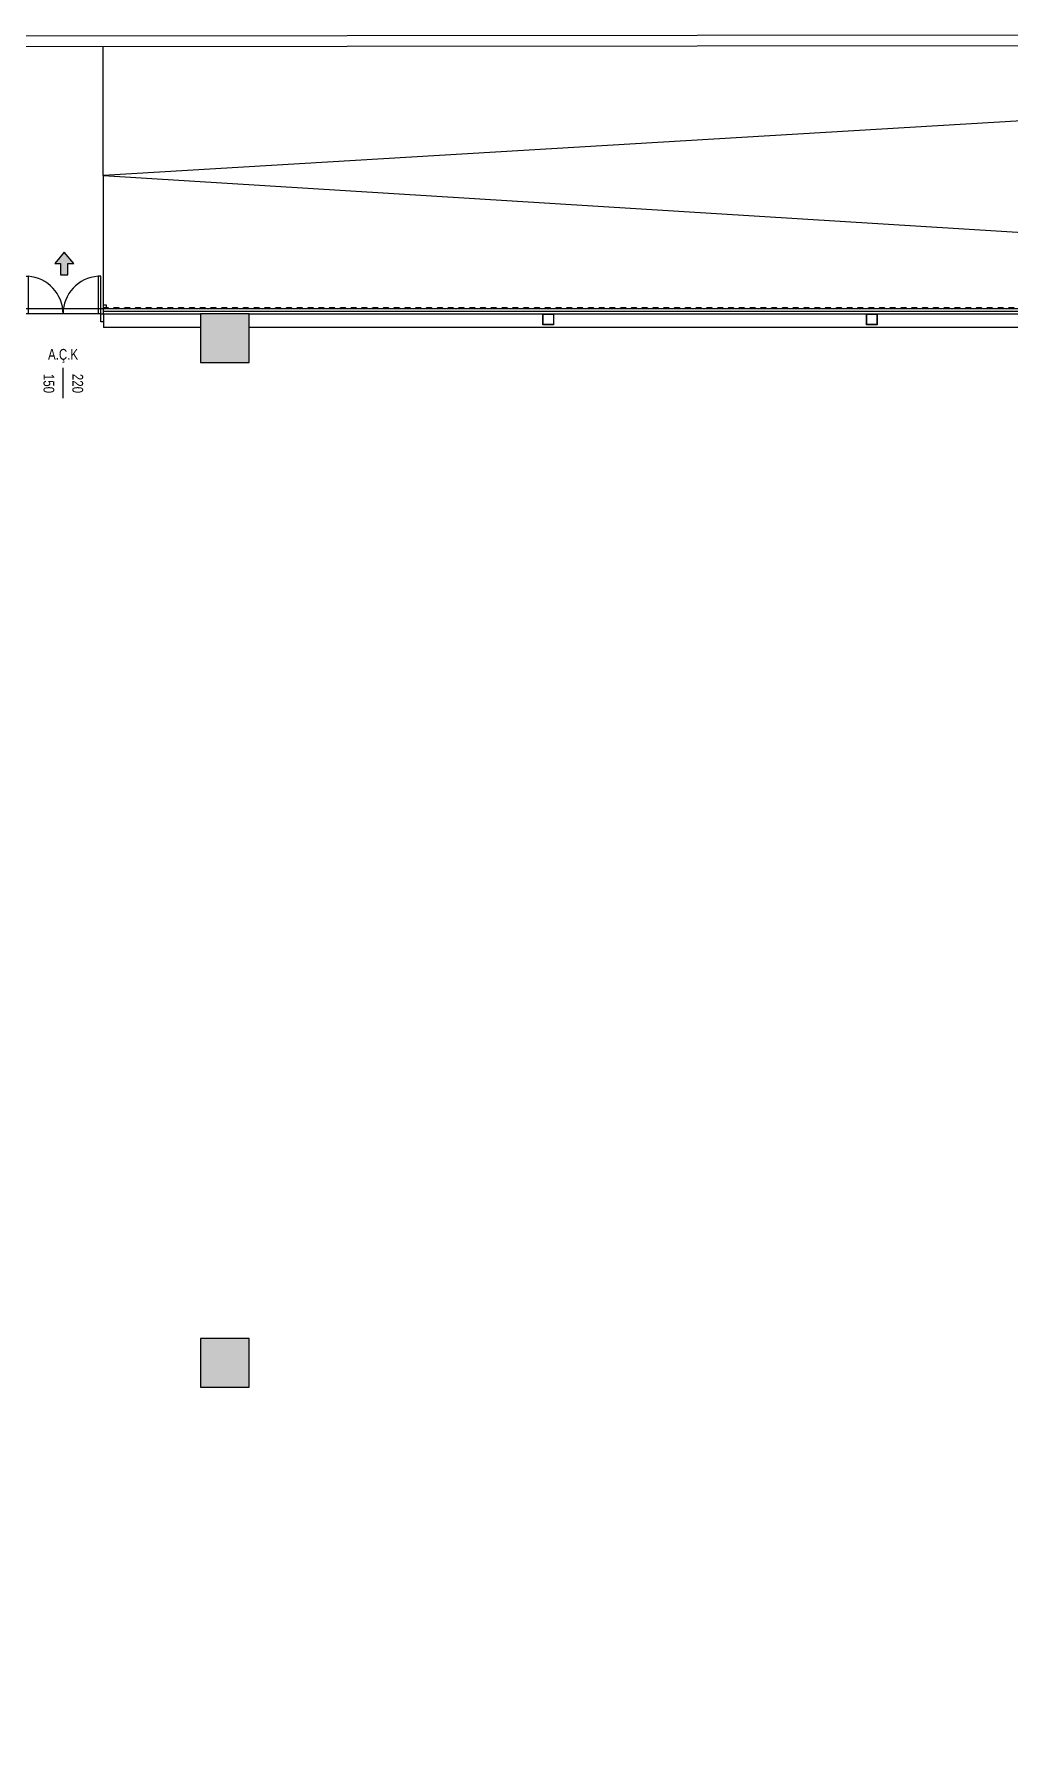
# Model space of a CAD drawing. Extents: x 259761 to 283296, y -701091 to -693683.
# Drawn here: x 275833 to 277642, y -696931 to -693747 of the extents above; entities that cross this region are included whole.
import ezdxf
from ezdxf.enums import TextEntityAlignment as Align

# ---------------------------------------------------------------- set-up
doc = ezdxf.new("R2010")
doc.units = 0
doc.header["$MEASUREMENT"] = 0
doc.layers.get('0').update_dxf_attribs({"linetype": 'CONTINUOUS'})
doc.layers.add('A-DOOR', color=193, linetype='CONTINUOUS')
doc.layers.add('MKDU0', color=50, linetype='CONTINUOUS')
doc.styles.add('Fields_100', font='act_simplex.shx', dxfattribs={"width": 0.8, "height": 20})

# ---------------------------------------------------------------- blocks, each defined once
blk = doc.blocks.new('KAPI 150')
at = {"layer": 'A-DOOR'}
blk.add_line((145, 15), (5, 15), dxfattribs=at)
for points in [[(5, 15), (5, 85), (10, 85), (10, 15)], [(145, 15), (145, 85), (140, 85), (140, 15)]]:
    blk.add_lwpolyline(points, dxfattribs=at)
for points in [[(5, 0), (0, 0), (0, 15), (5, 15)], [(150, 0), (145, 0), (145, 15), (150, 15)]]:
    blk.add_lwpolyline(points, close=True, dxfattribs=at)
for centre, start, end in [((5, 15), 0, 85.904), ((145, 15), 94.096, 180)]:
    blk.add_arc(centre, 70, start, end, dxfattribs=at)
blk = doc.blocks.new('AÇK_01')
at = {"color": 0}
blk.add_lwpolyline([(28, 0), (-28, 0)], dxfattribs=at)
at = {"color": 0, "style": 'Fields_100', "width": 0.8}
blk.add_attdef('A.Ç.K.01', text='', height=20, rotation=90, dxfattribs=at).set_placement((-53, 0), align=Align.MIDDLE_CENTER)
for tag, p in [('W', (1, 17.2)), ('H', (1, -36.3))]:
    blk.add_attdef(tag, text='', height=20, dxfattribs=at).set_placement(p, align=Align.CENTER)

msp = doc.modelspace()

# ---------------------------------------------------------------- hatches: boundary and pattern name
at = {"layer": 'MKDU0', "ltscale": 0.03}
h = msp.add_hatch(color=8, dxfattribs=at)
h.dxf.hatch_style = 1
h.paths.add_polyline_path([(275888.8, -694150.8), (275871.1, -694172), (275882.1, -694172), (275882.1, -694193.1), (275895.6, -694193.1), (275895.6, -694172), (275906.5, -694172)])
h = msp.add_hatch(dxfattribs=at)
h.set_pattern_fill('ANSI33', color=8)
h.set_pattern_definition([(45, (256351.424, -695852.415), (-4.490128, 4.490128), []), (45, (256355.914, -695852.415), (-4.490128, 4.490128), [3.175, -1.5875])])
h.paths.add_polyline_path([(272541.6, -700055.4), (272631.6, -700055.4), (272631.6, -699965.4), (272541.6, -699965.4)])
h.paths.add_polyline_path([(272541.6, -694355.4), (272631.6, -694355.4), (272631.6, -694265.4), (272541.6, -694265.4)])
h.paths.add_polyline_path([(270741.6, -700055.4), (270831.6, -700055.4), (270831.6, -699965.4), (270741.6, -699965.4)])
h.paths.add_polyline_path([(267141.6, -700055.4), (267231.6, -700055.4), (267231.6, -699965.4), (267141.6, -699965.4)])
h.paths.add_polyline_path([(270741.6, -694355.4), (270831.6, -694355.4), (270831.6, -694265.4), (270741.6, -694265.4)])
h.paths.add_polyline_path([(267141.6, -694355.4), (267231.6, -694355.4), (267231.6, -694265.4), (267141.6, -694265.4)])
h.paths.add_polyline_path([(272541.6, -698155.4), (272631.6, -698155.4), (272631.6, -698065.4), (272541.6, -698065.4)])
h.paths.add_polyline_path([(272541.6, -696255.4), (272631.6, -696255.4), (272631.6, -696165.4), (272541.6, -696165.4)])
h.paths.add_polyline_path([(270741.6, -698155.4), (270831.6, -698155.4), (270831.6, -698065.4), (270741.6, -698065.4)])
h.paths.add_polyline_path([(267141.6, -698155.4), (267231.6, -698155.4), (267231.6, -698065.4), (267141.6, -698065.4)])
h.paths.add_polyline_path([(270741.6, -696255.4), (270831.6, -696255.4), (270831.6, -696165.4), (270741.6, -696165.4)])
h.paths.add_polyline_path([(267141.6, -696255.4), (267231.6, -696255.4), (267231.6, -696165.4), (267141.6, -696165.4)])
h.paths.add_polyline_path([(277941.6, -698155.4), (278031.6, -698155.4), (278031.6, -698065.4), (277941.6, -698065.4)])
h.paths.add_polyline_path([(277941.6, -696255.4), (278031.6, -696255.4), (278031.6, -696165.4), (277941.6, -696165.4)])
h.paths.add_polyline_path([(276141.6, -698155.4), (276231.6, -698155.4), (276231.6, -698065.4), (276141.6, -698065.4)])
h.paths.add_polyline_path([(276141.6, -696255.4), (276231.6, -696255.4), (276231.6, -696165.4), (276141.6, -696165.4)])
h.paths.add_polyline_path([(274341.6, -698155.4), (274431.6, -698155.4), (274431.6, -698065.4), (274341.6, -698065.4)])
h.paths.add_polyline_path([(274341.6, -696255.4), (274431.6, -696255.4), (274431.6, -696165.4), (274341.6, -696165.4)])
h.paths.add_polyline_path([(270641.6, -698155.4), (270731.6, -698155.4), (270731.6, -698065.4), (270641.6, -698065.4)])
h.paths.add_polyline_path([(270641.6, -696255.4), (270731.6, -696255.4), (270731.6, -696165.4), (270641.6, -696165.4)])
h.paths.add_polyline_path([(268941.6, -698155.4), (269031.6, -698155.4), (269031.6, -698065.4), (268941.6, -698065.4)])
h.paths.add_polyline_path([(268941.6, -696255.4), (269031.6, -696255.4), (269031.6, -696165.4), (268941.6, -696165.4)])
h.paths.add_polyline_path([(265341.6, -698155.4), (265431.6, -698155.4), (265431.6, -698065.4), (265341.6, -698065.4)])
h.paths.add_polyline_path([(265341.6, -696255.4), (265431.6, -696255.4), (265431.6, -696165.4), (265341.6, -696165.4)])
h.paths.add_polyline_path([(263541.6, -698155.4), (263631.6, -698155.4), (263631.6, -698065.4), (263541.6, -698065.4)])
h.paths.add_polyline_path([(263541.6, -696255.4), (263631.6, -696255.4), (263631.6, -696165.4), (263541.6, -696165.4)])
h.paths.add_polyline_path([(261741.6, -698155.4), (261831.6, -698155.4), (261831.6, -698065.4), (261741.6, -698065.4)])
h.paths.add_polyline_path([(261741.6, -696255.4), (261831.6, -696255.4), (261831.6, -696165.4), (261741.6, -696165.4)])
h.paths.add_polyline_path([(279741.6, -696255.4), (279831.6, -696255.4), (279831.6, -696165.4), (279741.6, -696165.4)])
h.paths.add_polyline_path([(279741.6, -698155.4), (279831.6, -698155.4), (279831.6, -698065.4), (279741.6, -698065.4)])
h.paths.add_polyline_path([(279741.6, -700055.4), (279831.6, -700055.4), (279831.6, -699965.4), (279741.6, -699965.4)])
h.paths.add_polyline_path([(277941.6, -700055.4), (278031.6, -700055.4), (278031.6, -699965.4), (277941.6, -699965.4)])
h.paths.add_polyline_path([(276141.6, -700055.4), (276231.6, -700055.4), (276231.6, -699965.4), (276141.6, -699965.4)])
h.paths.add_polyline_path([(274341.6, -700055.4), (274431.6, -700055.4), (274431.6, -699965.4), (274341.6, -699965.4)])
h.paths.add_polyline_path([(270641.6, -700055.4), (270731.6, -700055.4), (270731.6, -699965.4), (270641.6, -699965.4)])
h.paths.add_polyline_path([(268941.6, -700055.4), (269031.6, -700055.4), (269031.6, -699965.4), (268941.6, -699965.4)])
h.paths.add_polyline_path([(265341.6, -700055.4), (265431.6, -700055.4), (265431.6, -699965.4), (265341.6, -699965.4)])
h.paths.add_polyline_path([(263541.6, -700055.4), (263631.6, -700055.4), (263631.6, -699965.4), (263541.6, -699965.4)])
h.paths.add_polyline_path([(261741.6, -700055.4), (261831.6, -700055.4), (261831.6, -699965.4), (261741.6, -699965.4)])
h.paths.add_polyline_path([(279741.6, -694355.4), (279831.6, -694355.4), (279831.6, -694265.4), (279741.6, -694265.4)])
h.paths.add_polyline_path([(277941.6, -694355.4), (278031.6, -694355.4), (278031.6, -694265.4), (277941.6, -694265.4)])
h.paths.add_polyline_path([(276141.6, -694355.4), (276231.6, -694355.4), (276231.6, -694265.4), (276141.6, -694265.4)])
h.paths.add_polyline_path([(274341.6, -694355.4), (274431.6, -694355.4), (274431.6, -694265.4), (274341.6, -694265.4)])
h.paths.add_polyline_path([(270641.6, -694355.4), (270731.6, -694355.4), (270731.6, -694265.4), (270641.6, -694265.4)])
h.paths.add_polyline_path([(268941.6, -694355.4), (269031.6, -694355.4), (269031.6, -694265.4), (268941.6, -694265.4)])
h.paths.add_polyline_path([(265341.6, -694355.4), (265431.6, -694355.4), (265431.6, -694265.4), (265341.6, -694265.4)])
h.paths.add_polyline_path([(263541.6, -694355.4), (263631.6, -694355.4), (263631.6, -694265.4), (263541.6, -694265.4)])
h.paths.add_polyline_path([(261741.6, -694355.4), (261831.6, -694355.4), (261831.6, -694265.4), (261741.6, -694265.4)])

# ---------------------------------------------------------------- linework, layer by layer
at = {"layer": 'MKDU0', "color": 8, "ltscale": 0.03}
for p, q in [((275511.1, -693749.9), (278429.5, -693747)), ((275511.1, -693769.9), (278429.4, -693767)), ((275961.6, -694265.4), (276141.6, -694265.4)), ((276231.6, -694265.4), (277941.6, -694265.4)), ((276141.6, -694290.4), (275961.6, -694290.4)), ((277941.6, -694290.4), (276231.6, -694290.4))]:
    msp.add_line(p, q, dxfattribs=at)
at = {"layer": 'MKDU0', "color": 8, "ltscale": 0.03, "elevation": 0}
for points in [[(275961.6, -694248.4), (275961.1, -693769.6)], [(275956.6, -694265.4), (275961.6, -694265.4), (275961.6, -694248.4), (275966.6, -694248.4), (275966.6, -694252.9)], [(275961.6, -694265.4), (275961.6, -694290.4)], [(275961.6, -694265.4), (275961.6, -694290.4)]]:
    msp.add_lwpolyline(points, dxfattribs=at)
at = {"layer": 'MKDU0', "color": 8, "ltscale": 0.03}
for points in [[(279835.6, -693778.4), (275961.4, -694009), (279831.6, -694248.4)], [(275961.6, -694253.4), (275961.6, -694253.4), (275969.6, -694253.4), (275971.6, -694255.4), (275979.6, -694255.4), (275981.6, -694253.4), (275989.6, -694253.4), (275991.6, -694255.4), (275999.6, -694255.4), (276001.6, -694253.4), (276009.6, -694253.4), (276011.6, -694255.4), (276019.6, -694255.4), (276021.6, -694253.4), (276029.6, -694253.4), (276031.6, -694255.4)], [(276031.6, -694255.4), (276039.6, -694255.4), (276041.6, -694253.4), (276049.6, -694253.4), (276051.6, -694255.4), (276059.6, -694255.4), (276061.6, -694253.4), (276069.6, -694253.4), (276071.6, -694255.4), (276079.6, -694255.4), (276081.6, -694253.4), (276089.6, -694253.4), (276091.6, -694255.4), (276099.6, -694255.4), (276101.6, -694253.4), (276109.6, -694253.4), (276111.6, -694255.4), (276119.6, -694255.4), (276121.6, -694253.4), (276129.6, -694253.4), (276131.6, -694255.4)], [(276131.6, -694255.4), (276139.6, -694255.4), (276141.6, -694253.4), (276149.6, -694253.4), (276151.6, -694255.4), (276159.6, -694255.4), (276161.6, -694253.4), (276169.6, -694253.4), (276171.6, -694255.4), (276179.6, -694255.4), (276181.6, -694253.4), (276189.6, -694253.4), (276191.6, -694255.4), (276199.6, -694255.4), (276201.6, -694253.4), (276209.6, -694253.4), (276211.6, -694255.4), (276219.6, -694255.4), (276221.6, -694253.4), (276229.6, -694253.4), (276231.6, -694255.4)], [(276231.6, -694255.4), (276239.6, -694255.4), (276241.6, -694253.4), (276249.6, -694253.4), (276251.6, -694255.4), (276259.6, -694255.4), (276261.6, -694253.4), (276269.6, -694253.4), (276271.6, -694255.4), (276279.6, -694255.4), (276281.6, -694253.4), (276289.6, -694253.4), (276291.6, -694255.4), (276299.6, -694255.4), (276301.6, -694253.4), (276309.6, -694253.4), (276311.6, -694255.4), (276319.6, -694255.4), (276321.6, -694253.4), (276329.6, -694253.4), (276331.6, -694255.4)], [(276331.6, -694255.4), (276339.6, -694255.4), (276341.6, -694253.4), (276349.6, -694253.4), (276351.6, -694255.4), (276359.6, -694255.4), (276361.6, -694253.4), (276369.6, -694253.4), (276371.6, -694255.4), (276379.6, -694255.4), (276381.6, -694253.4), (276389.6, -694253.4), (276391.6, -694255.4), (276399.6, -694255.4), (276401.6, -694253.4), (276409.6, -694253.4), (276411.6, -694255.4), (276419.6, -694255.4), (276421.6, -694253.4), (276429.6, -694253.4), (276431.6, -694255.4)], [(276431.6, -694255.4), (276439.6, -694255.4), (276441.6, -694253.4), (276449.6, -694253.4), (276451.6, -694255.4), (276459.6, -694255.4), (276461.6, -694253.4), (276469.6, -694253.4), (276471.6, -694255.4), (276479.6, -694255.4), (276481.6, -694253.4), (276489.6, -694253.4), (276491.6, -694255.4), (276499.6, -694255.4), (276501.6, -694253.4), (276509.6, -694253.4), (276511.6, -694255.4), (276519.6, -694255.4), (276521.6, -694253.4), (276529.6, -694253.4), (276531.6, -694255.4)], [(276531.6, -694255.4), (276539.6, -694255.4), (276541.6, -694253.4), (276549.6, -694253.4), (276551.6, -694255.4), (276559.6, -694255.4), (276561.6, -694253.4), (276569.6, -694253.4), (276571.6, -694255.4), (276579.6, -694255.4), (276581.6, -694253.4), (276589.6, -694253.4), (276591.6, -694255.4), (276599.6, -694255.4), (276601.6, -694253.4), (276609.6, -694253.4), (276611.6, -694255.4), (276619.6, -694255.4), (276621.6, -694253.4), (276629.6, -694253.4), (276631.6, -694255.4)], [(276631.6, -694255.4), (276639.6, -694255.4), (276641.6, -694253.4), (276649.6, -694253.4), (276651.6, -694255.4), (276659.6, -694255.4), (276661.6, -694253.4), (276669.6, -694253.4), (276671.6, -694255.4), (276679.6, -694255.4), (276681.6, -694253.4), (276689.6, -694253.4), (276691.6, -694255.4), (276699.6, -694255.4), (276701.6, -694253.4), (276709.6, -694253.4), (276711.6, -694255.4), (276719.6, -694255.4), (276721.6, -694253.4), (276729.6, -694253.4), (276731.6, -694255.4)], [(276731.6, -694255.4), (276739.6, -694255.4), (276741.6, -694253.4), (276749.6, -694253.4), (276751.6, -694255.4), (276759.6, -694255.4), (276761.6, -694253.4), (276769.6, -694253.4), (276771.6, -694255.4), (276779.6, -694255.4), (276781.6, -694253.4), (276789.6, -694253.4), (276791.6, -694255.4), (276799.6, -694255.4), (276801.6, -694253.4), (276809.6, -694253.4), (276811.6, -694255.4), (276819.6, -694255.4), (276821.6, -694253.4), (276829.6, -694253.4), (276831.6, -694255.4)], [(276831.6, -694255.4), (276839.6, -694255.4), (276841.6, -694253.4), (276849.6, -694253.4), (276851.6, -694255.4), (276859.6, -694255.4), (276861.6, -694253.4), (276869.6, -694253.4), (276871.6, -694255.4), (276879.6, -694255.4), (276881.6, -694253.4), (276889.6, -694253.4), (276891.6, -694255.4), (276899.6, -694255.4), (276901.6, -694253.4), (276909.6, -694253.4), (276911.6, -694255.4), (276919.6, -694255.4), (276921.6, -694253.4), (276929.6, -694253.4), (276931.6, -694255.4)], [(276931.6, -694255.4), (276939.6, -694255.4), (276941.6, -694253.4), (276949.6, -694253.4), (276951.6, -694255.4), (276959.6, -694255.4), (276961.6, -694253.4), (276969.6, -694253.4), (276971.6, -694255.4), (276979.6, -694255.4), (276981.6, -694253.4), (276989.6, -694253.4), (276991.6, -694255.4), (276999.6, -694255.4), (277001.6, -694253.4), (277009.6, -694253.4), (277011.6, -694255.4), (277019.6, -694255.4), (277021.6, -694253.4), (277029.6, -694253.4), (277031.6, -694255.4)], [(277031.6, -694255.4), (277039.6, -694255.4), (277041.6, -694253.4), (277049.6, -694253.4), (277051.6, -694255.4), (277059.6, -694255.4), (277061.6, -694253.4), (277069.6, -694253.4), (277071.6, -694255.4), (277079.6, -694255.4), (277081.6, -694253.4), (277089.6, -694253.4), (277091.6, -694255.4), (277099.6, -694255.4), (277101.6, -694253.4), (277109.6, -694253.4), (277111.6, -694255.4), (277119.6, -694255.4), (277121.6, -694253.4), (277129.6, -694253.4), (277131.6, -694255.4)], [(277131.6, -694255.4), (277139.6, -694255.4), (277141.6, -694253.4), (277149.6, -694253.4), (277151.6, -694255.4), (277159.6, -694255.4), (277161.6, -694253.4), (277169.6, -694253.4), (277171.6, -694255.4), (277179.6, -694255.4), (277181.6, -694253.4), (277189.6, -694253.4), (277191.6, -694255.4), (277199.6, -694255.4), (277201.6, -694253.4), (277209.6, -694253.4), (277211.6, -694255.4), (277219.6, -694255.4), (277221.6, -694253.4), (277229.6, -694253.4), (277231.6, -694255.4)], [(277231.6, -694255.4), (277239.6, -694255.4), (277241.6, -694253.4), (277249.6, -694253.4), (277251.6, -694255.4), (277259.6, -694255.4), (277261.6, -694253.4), (277269.6, -694253.4), (277271.6, -694255.4), (277279.6, -694255.4), (277281.6, -694253.4), (277289.6, -694253.4), (277291.6, -694255.4), (277299.6, -694255.4), (277301.6, -694253.4), (277309.6, -694253.4), (277311.6, -694255.4), (277319.6, -694255.4), (277321.6, -694253.4), (277329.6, -694253.4), (277331.6, -694255.4)], [(277331.6, -694255.4), (277339.6, -694255.4), (277341.6, -694253.4), (277349.6, -694253.4), (277351.6, -694255.4), (277359.6, -694255.4), (277361.6, -694253.4), (277369.6, -694253.4), (277371.6, -694255.4), (277379.6, -694255.4), (277381.6, -694253.4), (277389.6, -694253.4), (277391.6, -694255.4), (277399.6, -694255.4), (277401.6, -694253.4), (277409.6, -694253.4), (277411.6, -694255.4), (277419.6, -694255.4), (277421.6, -694253.4), (277429.6, -694253.4), (277431.6, -694255.4)], [(277431.6, -694255.4), (277439.6, -694255.4), (277441.6, -694253.4), (277449.6, -694253.4), (277451.6, -694255.4), (277459.6, -694255.4), (277461.6, -694253.4), (277469.6, -694253.4), (277471.6, -694255.4), (277479.6, -694255.4), (277481.6, -694253.4), (277489.6, -694253.4), (277491.6, -694255.4), (277499.6, -694255.4), (277501.6, -694253.4), (277509.6, -694253.4), (277511.6, -694255.4), (277519.6, -694255.4), (277521.6, -694253.4), (277529.6, -694253.4), (277531.6, -694255.4)], [(277531.6, -694255.4), (277539.6, -694255.4), (277541.6, -694253.4), (277549.6, -694253.4), (277551.6, -694255.4), (277559.6, -694255.4), (277561.6, -694253.4), (277569.6, -694253.4), (277571.6, -694255.4), (277579.6, -694255.4), (277581.6, -694253.4), (277589.6, -694253.4), (277591.6, -694255.4), (277599.6, -694255.4), (277601.6, -694253.4), (277609.6, -694253.4), (277611.6, -694255.4), (277619.6, -694255.4), (277621.6, -694253.4), (277629.6, -694253.4), (277631.6, -694255.4)], [(277631.6, -694255.4), (277639.6, -694255.4), (277641.6, -694253.4), (277649.6, -694253.4), (277651.6, -694255.4), (277659.6, -694255.4), (277661.6, -694253.4), (277669.6, -694253.4), (277671.6, -694255.4), (277679.6, -694255.4), (277681.6, -694253.4), (277689.6, -694253.4), (277691.6, -694255.4), (277699.6, -694255.4), (277701.6, -694253.4), (277709.6, -694253.4), (277711.6, -694255.4), (277719.6, -694255.4), (277721.6, -694253.4), (277729.6, -694253.4), (277731.6, -694255.4)], [(275961.6, -694255.4), (279831.6, -694255.4)], [(275961.6, -694260.4), (279831.6, -694260.4)]]:
    msp.add_lwpolyline(points, dxfattribs=at)
for points in [[(275888.8, -694150.8), (275871.1, -694172), (275882.1, -694172), (275882.1, -694193.1), (275895.6, -694193.1), (275895.6, -694172), (275906.5, -694172)], [(271694.1, -694255.4), (279841.6, -694255.4), (279841.6, -698155.4), (261719.1, -698155.4), (261719.1, -694255.4), (268941.6, -694255.4), (268941.6, -694520.4), (271694.1, -694520.4)], [(276141.6, -694355.4), (276231.6, -694355.4), (276231.6, -694265.4), (276141.6, -694265.4)], [(276141.6, -696255.4), (276231.6, -696255.4), (276231.6, -696165.4), (276141.6, -696165.4)]]:
    msp.add_lwpolyline(points, close=True, dxfattribs=at)
at = {"layer": 'MKDU0', "color": 8, "ltscale": 0.03, "elevation": 0}
for points in [[(276776.6, -694265.4), (276796.6, -694265.4), (276796.6, -694285.4), (276776.6, -694285.4)], [(276777.2, -694266), (276796, -694266), (276796, -694284.8), (276777.2, -694284.8)], [(277376.6, -694265.4), (277396.6, -694265.4), (277396.6, -694285.4), (277376.6, -694285.4)], [(277377.2, -694266), (277396, -694266), (277396, -694284.8), (277377.2, -694284.8)]]:
    msp.add_lwpolyline(points, close=True, dxfattribs=at)

# ---------------------------------------------------------------- block references
at = {"layer": 'MKDU0', "color": 8, "ltscale": 0.03}
msp.add_blockref('KAPI 150', (275811.6, -694280.4), dxfattribs=at)
at = {"layer": 'MKDU0', "color": 8, "ltscale": 0.03, "rotation": 270}
msp.add_blockref('AÇK_01', (275886.6, -694393.4), dxfattribs=at).add_auto_attribs({'A.Ç.K.01': 'A.Ç.K', 'H': '150', 'W': '220'})

doc.saveas('drawing.dxf')
